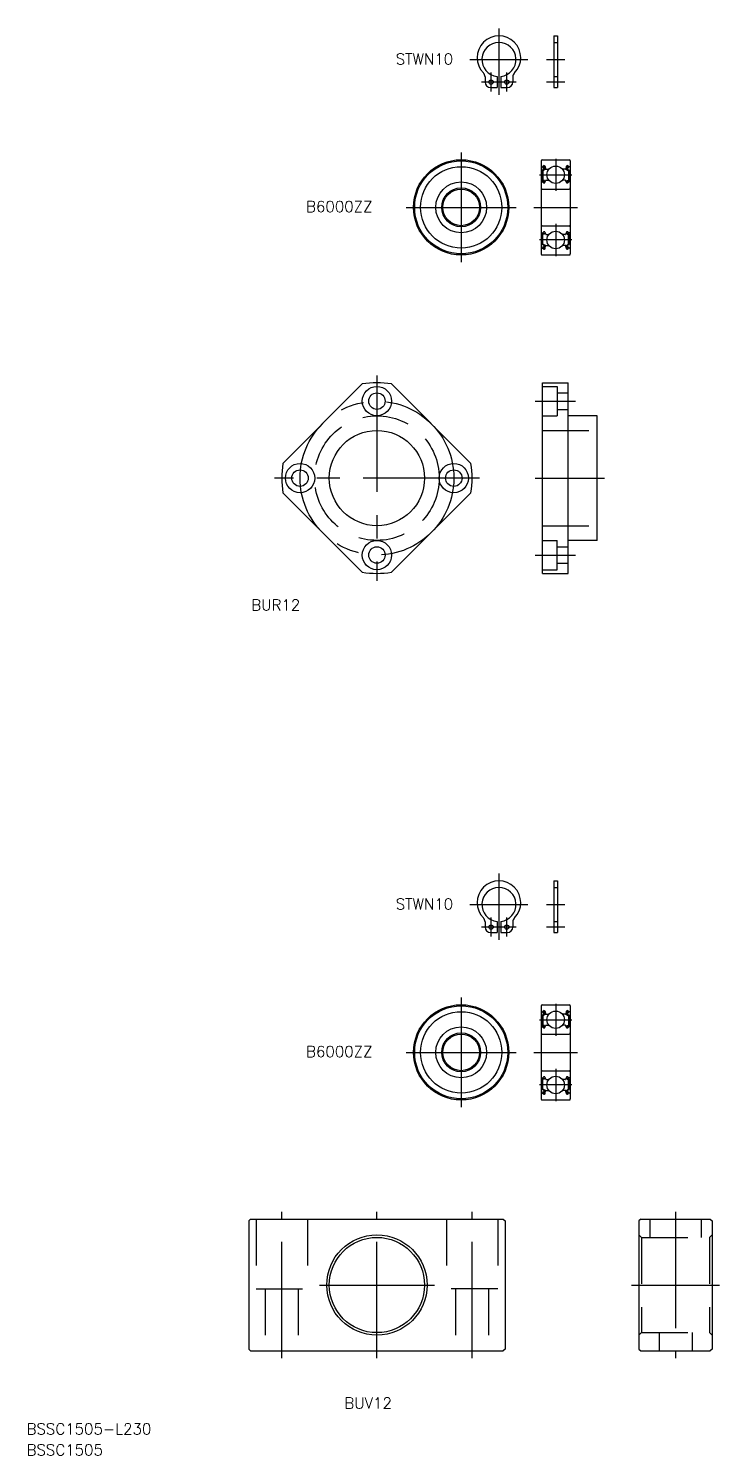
# Model space of a CAD drawing. Extents: x -95 to 614, y -47 to 419.
# Drawn here: x -95.2 to 93.6, y -46.5 to 342.9 of the extents above; entities that cross this region are included whole.
import ezdxf

# ---------------------------------------------------------------- set-up
doc = ezdxf.new("R2010")
doc.units = 0
doc.linetypes.add('CENTER', pattern=[50.8, 31.75, -6.35, 6.35, -6.35])
doc.linetypes.add('DASHED', pattern=[19.05, 12.7, -6.35])
doc.layers.get('0').update_dxf_attribs({"linetype": 'CONTINUOUS'})
doc.layers.add('CENTER', color=1, linetype='CENTER')
doc.styles.get("Standard").update_dxf_attribs({"font": 'txt.shx', "height": 3, "bigfont": 'bigfont.shx'})

msp = doc.modelspace()

# ---------------------------------------------------------------- linework, layer by layer
at = {"color": 7, "linetype": 'CONTINUOUS'}
for p, q in [((48.32, 340.88), (48.32, 326.78)), ((48.32, 340.88), (49.32, 340.88)), ((49.32, 340.88), (49.32, 326.78)), ((29.52, 329.69), (29.52, 328.28)), ((32.82, 329.8), (32.82, 326.78)), ((32.82, 329.05), (32.82, 329.05)), ((32.82, 328.29), (32.82, 328.29)), ((33.82, 329.8), (33.82, 326.78)), ((37.12, 329.69), (37.12, 328.28)), ((31.02, 326.78), (32.82, 326.78)), ((33.82, 326.78), (35.62, 326.78)), ((48.32, 326.78), (49.32, 326.78)), ((44.82, 306.78), (44.82, 281.38)), ((44.92, 305.18), (45.28, 305.18)), ((45.12, 307.08), (52.52, 307.08)), ((45.8, 304.58), (45.15, 304.2)), ((45.15, 304.2), (45.15, 301.38)), ((45.27, 305.16), (45.44, 305.37)), ((45.42, 304.75), (45.28, 304.89)), ((46, 304.46), (45.35, 304.09)), ((45.35, 304.09), (45.35, 301.38)), ((45.42, 305.03), (45.59, 305.24)), ((45.56, 304.89), (45.42, 305.03)), ((45.42, 304.75), (45.56, 304.89)), ((45.77, 305.18), (45.8, 304.58)), ((45.97, 305.2), (46.02, 304.57)), ((46, 304.82), (46, 304.46)), ((46.12, 304.48), (46.97, 304.48)), ((51.52, 304.48), (50.67, 304.48)), ((51.67, 305.2), (51.62, 304.57)), ((51.64, 304.82), (51.64, 304.46)), ((51.64, 304.46), (52.29, 304.09)), ((51.87, 305.18), (51.84, 304.58)), ((51.84, 304.58), (52.49, 304.2)), ((52.22, 305.03), (52.05, 305.24)), ((52.08, 304.89), (52.22, 305.03)), ((52.22, 304.75), (52.08, 304.89)), ((52.37, 305.16), (52.2, 305.37)), ((52.22, 304.75), (52.36, 304.89)), ((52.29, 304.09), (52.29, 301.38)), ((52.72, 305.18), (52.36, 305.18)), ((52.49, 304.2), (52.49, 301.38)), ((52.82, 306.78), (52.82, 281.38)), ((44.92, 301.03), (45.27, 301.03)), ((45.27, 301.03), (45.46, 300.8)), ((45.75, 301.38), (45.35, 301.38)), ((45.35, 301.18), (45.75, 301.18)), ((45.61, 300.73), (45.71, 300.73)), ((45.75, 301.18), (45.75, 301.38)), ((45.9, 300.86), (46.1, 301.41)), ((46.19, 301.48), (46.97, 301.48)), ((51.45, 301.48), (50.67, 301.48)), ((51.74, 300.86), (51.54, 301.41)), ((51.89, 301.38), (52.29, 301.38)), ((51.89, 301.18), (51.89, 301.38)), ((52.29, 301.18), (51.89, 301.18)), ((52.03, 300.73), (51.93, 300.73)), ((52.37, 301.03), (52.18, 300.8)), ((52.72, 301.03), (52.37, 301.03)), ((45.12, 299.08), (52.52, 299.08)), ((45.12, 289.08), (52.52, 289.08)), ((44.92, 287.13), (45.27, 287.13)), ((45.15, 283.95), (45.15, 286.78)), ((45.27, 287.13), (45.46, 287.35)), ((45.35, 286.98), (45.75, 286.98)), ((45.35, 284.07), (45.35, 286.78)), ((45.75, 286.78), (45.35, 286.78)), ((45.61, 287.43), (45.71, 287.43)), ((45.75, 286.98), (45.75, 286.78)), ((45.9, 287.29), (46.1, 286.74)), ((46.19, 286.68), (46.97, 286.68)), ((51.45, 286.68), (50.67, 286.68)), ((51.74, 287.29), (51.54, 286.74)), ((52.29, 286.98), (51.89, 286.98)), ((51.89, 286.98), (51.89, 286.78)), ((51.89, 286.78), (52.29, 286.78)), ((52.03, 287.43), (51.93, 287.43)), ((52.37, 287.13), (52.18, 287.35)), ((52.29, 284.07), (52.29, 286.78)), ((52.72, 287.13), (52.37, 287.13)), ((52.49, 283.95), (52.49, 286.78)), ((44.92, 282.98), (45.28, 282.98)), ((45.12, 281.08), (52.52, 281.08)), ((45.8, 283.57), (45.15, 283.95)), ((45.27, 282.99), (45.44, 282.78)), ((45.42, 283.4), (45.28, 283.26)), ((46, 283.69), (45.35, 284.07)), ((45.42, 283.4), (45.56, 283.26)), ((45.56, 283.26), (45.42, 283.12)), ((45.42, 283.12), (45.59, 282.91)), ((45.77, 282.97), (45.8, 283.57)), ((45.97, 282.95), (46.02, 283.58)), ((46, 283.33), (46, 283.69)), ((46.12, 283.68), (46.97, 283.68)), ((51.52, 283.68), (50.67, 283.68)), ((51.67, 282.95), (51.62, 283.58)), ((51.64, 283.69), (52.29, 284.07)), ((51.64, 283.33), (51.64, 283.69)), ((51.84, 283.57), (52.49, 283.95)), ((51.87, 282.97), (51.84, 283.57)), ((52.22, 283.12), (52.05, 282.91)), ((52.22, 283.4), (52.08, 283.26)), ((52.08, 283.26), (52.22, 283.12)), ((52.37, 282.99), (52.2, 282.78)), ((52.22, 283.4), (52.36, 283.26)), ((52.72, 282.98), (52.36, 282.98)), ((-4.01, 245.88), (-25.69, 224.2)), ((4.01, 245.88), (25.69, 224.2)), ((45.19, 194.2), (45.19, 246.2)), ((45.19, 246.2), (52.19, 246.2)), ((52.19, 194.2), (52.19, 246.2)), ((60.19, 237.2), (52.19, 237.2)), ((60.19, 203.2), (60.19, 237.2)), ((-25.69, 216.19), (-4.01, 194.51)), ((25.69, 216.19), (4.01, 194.51)), ((60.19, 203.2), (52.19, 203.2)), ((45.19, 194.2), (52.19, 194.2)), ((48.32, 110.29), (48.32, 96.19)), ((48.32, 110.29), (49.32, 110.29)), ((49.32, 110.29), (49.32, 96.19)), ((29.52, 99.1), (29.52, 97.69)), ((32.82, 99.22), (32.82, 96.19)), ((32.82, 98.46), (32.82, 98.46)), ((32.82, 97.7), (32.82, 97.7)), ((33.82, 99.22), (33.82, 96.19)), ((37.12, 99.1), (37.12, 97.69)), ((31.02, 96.19), (32.82, 96.19)), ((33.82, 96.19), (35.62, 96.19)), ((48.32, 96.19), (49.32, 96.19)), ((44.82, 76.19), (44.82, 50.79)), ((44.92, 74.59), (45.28, 74.59)), ((45.12, 76.49), (52.52, 76.49)), ((45.8, 73.99), (45.15, 73.61)), ((45.27, 74.57), (45.44, 74.78)), ((45.42, 74.16), (45.28, 74.3)), ((45.42, 74.44), (45.59, 74.65)), ((45.56, 74.3), (45.42, 74.44)), ((45.42, 74.16), (45.56, 74.3)), ((45.77, 74.59), (45.8, 73.99)), ((45.97, 74.61), (46.02, 73.98)), ((46, 74.23), (46, 73.87)), ((51.67, 74.61), (51.62, 73.98)), ((51.64, 74.23), (51.64, 73.87)), ((51.87, 74.59), (51.84, 73.99)), ((51.84, 73.99), (52.49, 73.61)), ((52.22, 74.44), (52.05, 74.65)), ((52.08, 74.3), (52.22, 74.44)), ((52.22, 74.16), (52.08, 74.3)), ((52.37, 74.57), (52.2, 74.78)), ((52.22, 74.16), (52.36, 74.3)), ((52.72, 74.59), (52.36, 74.59)), ((52.82, 76.19), (52.82, 50.79)), ((44.92, 70.44), (45.27, 70.44)), ((45.15, 73.61), (45.15, 70.79)), ((45.27, 70.44), (45.46, 70.21)), ((46, 73.87), (45.35, 73.5)), ((45.35, 73.5), (45.35, 70.79)), ((45.75, 70.79), (45.35, 70.79)), ((45.35, 70.59), (45.75, 70.59)), ((45.61, 70.14), (45.71, 70.14)), ((45.75, 70.59), (45.75, 70.79)), ((45.9, 70.27), (46.1, 70.82)), ((46.12, 73.89), (46.97, 73.89)), ((46.19, 70.89), (46.97, 70.89)), ((51.52, 73.89), (50.67, 73.89)), ((51.45, 70.89), (50.67, 70.89)), ((51.74, 70.27), (51.54, 70.82)), ((51.64, 73.87), (52.29, 73.5)), ((51.89, 70.59), (51.89, 70.79)), ((51.89, 70.79), (52.29, 70.79)), ((52.29, 70.59), (51.89, 70.59)), ((52.03, 70.14), (51.93, 70.14)), ((52.37, 70.44), (52.18, 70.21)), ((52.29, 73.5), (52.29, 70.79)), ((52.72, 70.44), (52.37, 70.44)), ((52.49, 73.61), (52.49, 70.79)), ((45.12, 68.49), (52.52, 68.49)), ((45.12, 58.49), (52.52, 58.49)), ((44.92, 56.54), (45.27, 56.54)), ((45.15, 53.36), (45.15, 56.19)), ((45.27, 56.54), (45.46, 56.76)), ((45.35, 56.39), (45.75, 56.39)), ((45.35, 53.48), (45.35, 56.19)), ((45.75, 56.19), (45.35, 56.19)), ((45.61, 56.84), (45.71, 56.84)), ((45.75, 56.39), (45.75, 56.19)), ((45.9, 56.7), (46.1, 56.15)), ((46.19, 56.09), (46.97, 56.09)), ((51.45, 56.09), (50.67, 56.09)), ((51.74, 56.7), (51.54, 56.15)), ((51.89, 56.39), (51.89, 56.19)), ((52.29, 56.39), (51.89, 56.39)), ((51.89, 56.19), (52.29, 56.19)), ((52.03, 56.84), (51.93, 56.84)), ((52.37, 56.54), (52.18, 56.76)), ((52.29, 53.48), (52.29, 56.19)), ((52.72, 56.54), (52.37, 56.54)), ((52.49, 53.36), (52.49, 56.19)), ((44.92, 52.39), (45.28, 52.39)), ((45.8, 52.99), (45.15, 53.36)), ((45.27, 52.4), (45.44, 52.2)), ((45.42, 52.81), (45.28, 52.67)), ((46, 53.1), (45.35, 53.48)), ((45.42, 52.81), (45.56, 52.67)), ((45.56, 52.67), (45.42, 52.53)), ((45.42, 52.53), (45.59, 52.33)), ((45.77, 52.39), (45.8, 52.99)), ((45.97, 52.36), (46.02, 53)), ((46, 52.74), (46, 53.1)), ((46.12, 53.09), (46.97, 53.09)), ((51.52, 53.09), (50.67, 53.09)), ((51.67, 52.36), (51.62, 53)), ((51.64, 53.1), (52.29, 53.48)), ((51.64, 52.74), (51.64, 53.1)), ((51.84, 52.99), (52.49, 53.36)), ((51.87, 52.39), (51.84, 52.99)), ((52.22, 52.53), (52.05, 52.33)), ((52.22, 52.81), (52.08, 52.67)), ((52.08, 52.67), (52.22, 52.53)), ((52.37, 52.4), (52.2, 52.2)), ((52.22, 52.81), (52.36, 52.67)), ((52.72, 52.39), (52.36, 52.39)), ((45.12, 50.49), (52.52, 50.49)), ((-34.5, 18), (-35, 17.5)), ((-35, 17.5), (-35, -17.5)), ((-34.5, 18), (34.5, 18)), ((34.5, 18), (35, 17.5)), ((35, 17.5), (35, -17.5)), ((72.05, 18), (71.55, 17.5)), ((71.55, 17.5), (71.55, -17.5)), ((72.05, 18), (91.05, 18)), ((91.05, 18), (91.55, 17.5)), ((91.55, 17.5), (91.55, -17.5)), ((-35, -17.5), (-34.5, -18)), ((-34.5, -18), (34.5, -18)), ((35, -17.5), (34.5, -18)), ((71.55, -17.5), (72.05, -18)), ((72.05, -18), (91.05, -18)), ((91.55, -17.5), (91.05, -18))]:
    msp.add_line(p, q, dxfattribs=at)
at = {"color": 3, "linetype": 'DASHED'}
for p, q in [((48.32, 339.08), (49.32, 339.08)), ((48.32, 329.78), (49.32, 329.78)), ((45.19, 245.2), (49.19, 245.2)), ((49.19, 245.2), (49.19, 237.2)), ((49.19, 243.45), (52.19, 243.45)), ((49.19, 238.95), (52.19, 238.95)), ((45.19, 237.2), (49.19, 237.2)), ((45.19, 233.2), (60.19, 233.2)), ((45.19, 207.2), (60.19, 207.2)), ((45.19, 203.2), (49.19, 203.2)), ((49.19, 195.2), (49.19, 203.2)), ((52.19, 195.2), (52.19, 203.2)), ((49.19, 201.45), (52.19, 201.45)), ((45.19, 195.2), (49.19, 195.2)), ((49.19, 196.95), (52.19, 196.95)), ((48.32, 108.49), (49.32, 108.49)), ((48.32, 99.19), (49.32, 99.19)), ((-33, 18), (-33, -1)), ((-19, 18), (-19, -1)), ((19, 18), (19, -1)), ((33, 18), (33, -1)), ((74.55, 18), (74.55, 13)), ((88.55, 18), (88.55, 13)), ((72.25, 13), (71.55, 13.7)), ((72.25, 13), (72.25, -13)), ((72.25, 13), (90.85, 13)), ((90.85, 13), (91.55, 13.7)), ((90.85, 13), (90.85, -13)), ((-33, -1), (-19, -1)), ((-30.5, -1), (-30.5, -18)), ((-21.5, -1), (-21.5, -18)), ((33, -1), (19, -1)), ((21.5, -1), (21.5, -18)), ((30.5, -1), (30.5, -18)), ((72.25, -13), (71.55, -13.7)), ((72.25, -13), (90.85, -13)), ((77.05, -13), (77.05, -18)), ((86.05, -13), (86.05, -18)), ((90.85, -13), (91.55, -13.7))]:
    msp.add_line(p, q, dxfattribs=at)
at = {"color": 7, "linetype": 'CONTINUOUS'}
for centre, radius in [((31.17, 328.28), 0.6), ((35.47, 328.28), 0.6), ((23.01, 294.08), 13), ((23.01, 294.08), 12.7), ((23.01, 294.08), 11.1), ((48.82, 302.98), 2.38), ((23.01, 294.08), 6.95), ((23.01, 294.08), 5.3), ((23.01, 294.08), 5), ((48.82, 285.18), 2.38), ((0, 241.2), 4), ((0, 241.2), 2.25), ((0, 220.2), 13), ((-21, 220.2), 4), ((-21, 220.2), 2.25), ((21, 220.2), 4), ((21, 220.2), 2.25), ((0, 199.2), 4), ((0, 199.2), 2.25), ((31.17, 97.69), 0.6), ((35.47, 97.69), 0.6), ((23.01, 63.49), 13), ((23.01, 63.49), 12.7), ((23.01, 63.49), 11.1), ((48.82, 72.39), 2.38), ((23.01, 63.49), 6.95), ((23.01, 63.49), 5.3), ((23.01, 63.49), 5), ((48.82, 54.59), 2.38), ((0, 0), 13.7), ((0, 0), 13)]:
    msp.add_circle(centre, radius, dxfattribs=at)
at = {"color": 3, "linetype": 'DASHED'}
msp.add_circle((0, 220.2), 17, dxfattribs=at)
at = {"color": 7, "linetype": 'CONTINUOUS'}
for centre, radius, start, end in [((33.32, 334.93), 5.95, 315.3497, 224.6503), ((33.32, 334.43), 4.65, 276.1728, 263.8272), ((28.02, 329.69), 1.5, 0, 44.6503), ((31.02, 328.28), 1.5, 180, 270), ((35.62, 328.28), 1.5, 270, 0), ((38.62, 329.69), 1.5, 135.3497, 180), ((45.12, 306.78), 0.3, 90, 180), ((44.92, 305.28), 0.1, 180, 270), ((45.42, 305.03), 0.2, 140.137, 225.002), ((45.67, 305.17), 0.3, 4.9354, 140.137), ((45.67, 305.17), 0.1, 3.1017, 139.9503), ((46.12, 304.58), 0.1, 184.9354, 270), ((51.52, 304.58), 0.1, 270, 355.0646), ((51.97, 305.17), 0.3, 39.863, 175.0646), ((51.97, 305.17), 0.1, 40.0497, 176.8983), ((52.22, 305.03), 0.2, 314.998, 39.863), ((52.52, 306.78), 0.3, 0, 90), ((52.72, 305.28), 0.1, 270, 0), ((44.92, 300.93), 0.1, 90, 180.8103), ((45.35, 301.38), 0.2, 180, 270), ((45.61, 300.93), 0.2, 219.9762, 270), ((45.71, 300.93), 0.2, 270, 339.9916), ((46.19, 301.38), 0.1, 90, 159.9916), ((51.45, 301.38), 0.1, 20.0084, 90), ((51.93, 300.93), 0.2, 200.0084, 270), ((52.03, 300.93), 0.2, 270, 320.0238), ((52.29, 301.38), 0.2, 270, 0), ((52.72, 300.93), 0.1, 359.1897, 90), ((45.12, 299.38), 0.3, 180, 270), ((52.52, 299.38), 0.3, 270, 0), ((45.12, 288.78), 0.3, 90, 180), ((52.52, 288.78), 0.3, 0, 90), ((44.92, 287.23), 0.1, 179.1897, 270), ((45.35, 286.78), 0.2, 90, 180), ((45.61, 287.23), 0.2, 90, 140.0238), ((45.71, 287.23), 0.2, 20.0084, 90), ((46.19, 286.78), 0.1, 200.0084, 270), ((51.45, 286.78), 0.1, 270, 339.9916), ((51.93, 287.23), 0.2, 90, 159.9916), ((52.03, 287.23), 0.2, 39.9762, 90), ((52.29, 286.78), 0.2, 0, 90), ((52.72, 287.23), 0.1, 270, 0.8103), ((44.92, 282.88), 0.1, 90, 180), ((45.12, 281.38), 0.3, 180, 270), ((45.42, 283.12), 0.2, 134.998, 219.863), ((45.67, 282.98), 0.3, 219.863, 355.0646), ((45.67, 282.98), 0.1, 220.0497, 356.8983), ((46.12, 283.58), 0.1, 90, 175.0646), ((51.52, 283.58), 0.1, 4.9354, 90), ((51.97, 282.98), 0.3, 184.9354, 320.137), ((51.97, 282.98), 0.1, 183.1017, 319.9503), ((52.22, 283.12), 0.2, 320.137, 45.002), ((52.52, 281.38), 0.3, 270, 0), ((52.72, 282.88), 0.1, 0, 90), ((0, 220.2), 26, 81.1289, 98.8711), ((0, 220.2), 26, 171.1289, 188.8711), ((0, 220.2), 26, 351.1289, 8.8711), ((0, 220.2), 26, 261.1289, 278.8711), ((33.32, 104.34), 5.95, 315.3497, 224.6503), ((33.32, 103.84), 4.65, 276.1728, 263.8272), ((28.02, 99.1), 1.5, 0, 44.6503), ((31.02, 97.69), 1.5, 180, 270), ((35.62, 97.69), 1.5, 270, 0), ((38.62, 99.1), 1.5, 135.3497, 180), ((45.12, 76.19), 0.3, 90, 180), ((44.92, 74.69), 0.1, 180, 270), ((45.42, 74.44), 0.2, 140.137, 225.002), ((45.67, 74.58), 0.3, 4.9354, 140.137), ((45.67, 74.58), 0.1, 3.1017, 139.9503), ((51.97, 74.58), 0.3, 39.863, 175.0646), ((51.97, 74.58), 0.1, 40.0497, 176.8983), ((52.22, 74.44), 0.2, 314.998, 39.863), ((52.52, 76.19), 0.3, 0, 90), ((52.72, 74.69), 0.1, 270, 0), ((44.92, 70.34), 0.1, 90, 180.8103), ((45.35, 70.79), 0.2, 180, 270), ((45.61, 70.34), 0.2, 219.9762, 270), ((45.71, 70.34), 0.2, 270, 339.9916), ((46.12, 73.99), 0.1, 184.9354, 270), ((46.19, 70.79), 0.1, 90, 159.9916), ((51.45, 70.79), 0.1, 20.0084, 90), ((51.52, 73.99), 0.1, 270, 355.0646), ((51.93, 70.34), 0.2, 200.0084, 270), ((52.03, 70.34), 0.2, 270, 320.0238), ((52.29, 70.79), 0.2, 270, 0), ((52.72, 70.34), 0.1, 359.1897, 90), ((45.12, 68.79), 0.3, 180, 270), ((52.52, 68.79), 0.3, 270, 0), ((45.12, 58.19), 0.3, 90, 180), ((52.52, 58.19), 0.3, 0, 90), ((44.92, 56.64), 0.1, 179.1897, 270), ((45.35, 56.19), 0.2, 90, 180), ((45.61, 56.64), 0.2, 90, 140.0238), ((45.71, 56.64), 0.2, 20.0084, 90), ((46.19, 56.19), 0.1, 200.0084, 270), ((51.45, 56.19), 0.1, 270, 339.9916), ((51.93, 56.64), 0.2, 90, 159.9916), ((52.03, 56.64), 0.2, 39.9762, 90), ((52.29, 56.19), 0.2, 0, 90), ((52.72, 56.64), 0.1, 270, 0.8103), ((44.92, 52.29), 0.1, 90, 180), ((45.12, 50.79), 0.3, 180, 270), ((45.42, 52.53), 0.2, 134.998, 219.863), ((45.67, 52.39), 0.3, 219.863, 355.0646), ((45.67, 52.39), 0.1, 220.0497, 356.8983), ((46.12, 52.99), 0.1, 90, 175.0646), ((51.52, 52.99), 0.1, 4.9354, 90), ((51.97, 52.39), 0.3, 184.9354, 320.137), ((51.97, 52.39), 0.1, 183.1017, 319.9503), ((52.22, 52.53), 0.2, 320.137, 45.002), ((52.52, 50.79), 0.3, 270, 0), ((52.72, 52.29), 0.1, 0, 90)]:
    msp.add_arc(centre, radius, start, end, dxfattribs=at)
at = {"layer": 'CENTER', "color": 1, "linetype": 'CENTER'}
for p, q in [((33.32, 342.88), (33.32, 324.78)), ((25.39, 334.43), (41.25, 334.43)), ((46.32, 334.43), (51.32, 334.43)), ((38.07, 328.28), (28.57, 328.28)), ((31.17, 325.68), (31.17, 330.88)), ((35.47, 325.68), (35.47, 330.88)), ((51.32, 328.28), (46.32, 328.28)), ((23.01, 309.08), (23.01, 279.08)), ((48.82, 307.36), (48.82, 298.59)), ((44.44, 302.98), (53.2, 302.98)), ((8.01, 294.08), (38.01, 294.08)), ((42.82, 294.08), (54.82, 294.08)), ((48.82, 289.56), (48.82, 280.79)), ((53.2, 285.18), (44.44, 285.18)), ((0, 248.2), (0, 192.2)), ((43.19, 241.2), (54.19, 241.2)), ((28, 220.2), (-28, 220.2)), ((43.19, 220.2), (62.19, 220.2)), ((43.19, 199.2), (54.19, 199.2)), ((33.32, 112.29), (33.32, 94.19)), ((25.39, 103.84), (41.25, 103.84)), ((46.32, 103.84), (51.32, 103.84)), ((38.07, 97.69), (28.57, 97.69)), ((31.17, 95.09), (31.17, 100.29)), ((35.47, 95.09), (35.47, 100.29)), ((51.32, 97.69), (46.32, 97.69)), ((23.01, 78.49), (23.01, 48.49)), ((48.82, 76.77), (48.82, 68.01)), ((44.44, 72.39), (53.2, 72.39)), ((8.01, 63.49), (38.01, 63.49)), ((42.82, 63.49), (54.82, 63.49)), ((48.82, 58.97), (48.82, 50.21)), ((53.2, 54.59), (44.44, 54.59)), ((-26, -20), (-26, 20)), ((0, -20), (0, 20)), ((26, -20), (26, 20)), ((81.55, 20), (81.55, -20)), ((-15.7, 0), (15.7, 0)), ((69.55, 0), (93.55, 0))]:
    msp.add_line(p, q, dxfattribs=at)
msp.add_circle((0, 220.2), 21, dxfattribs=at)

# ---------------------------------------------------------------- texts
at = {"color": 7, "linetype": 'CONTINUOUS'}
for s, p in [('STWN10', (5.13, 333.06)), ('B6000ZZ', (-19.34, 292.81)), ('BUR12', (-34.31, 184.07)), ('STWN10', (5.13, 102.47)), ('B6000ZZ', (-19.34, 62.22)), ('BUV12', (-8.89, -33.72)), ('BSSC1505-L230', (-95.67, -40.78)), ('BSSC1505', (-95.67, -46.51))]:
    msp.add_text(s, height=3, dxfattribs=at).set_placement(p)

doc.saveas('drawing.dxf')
